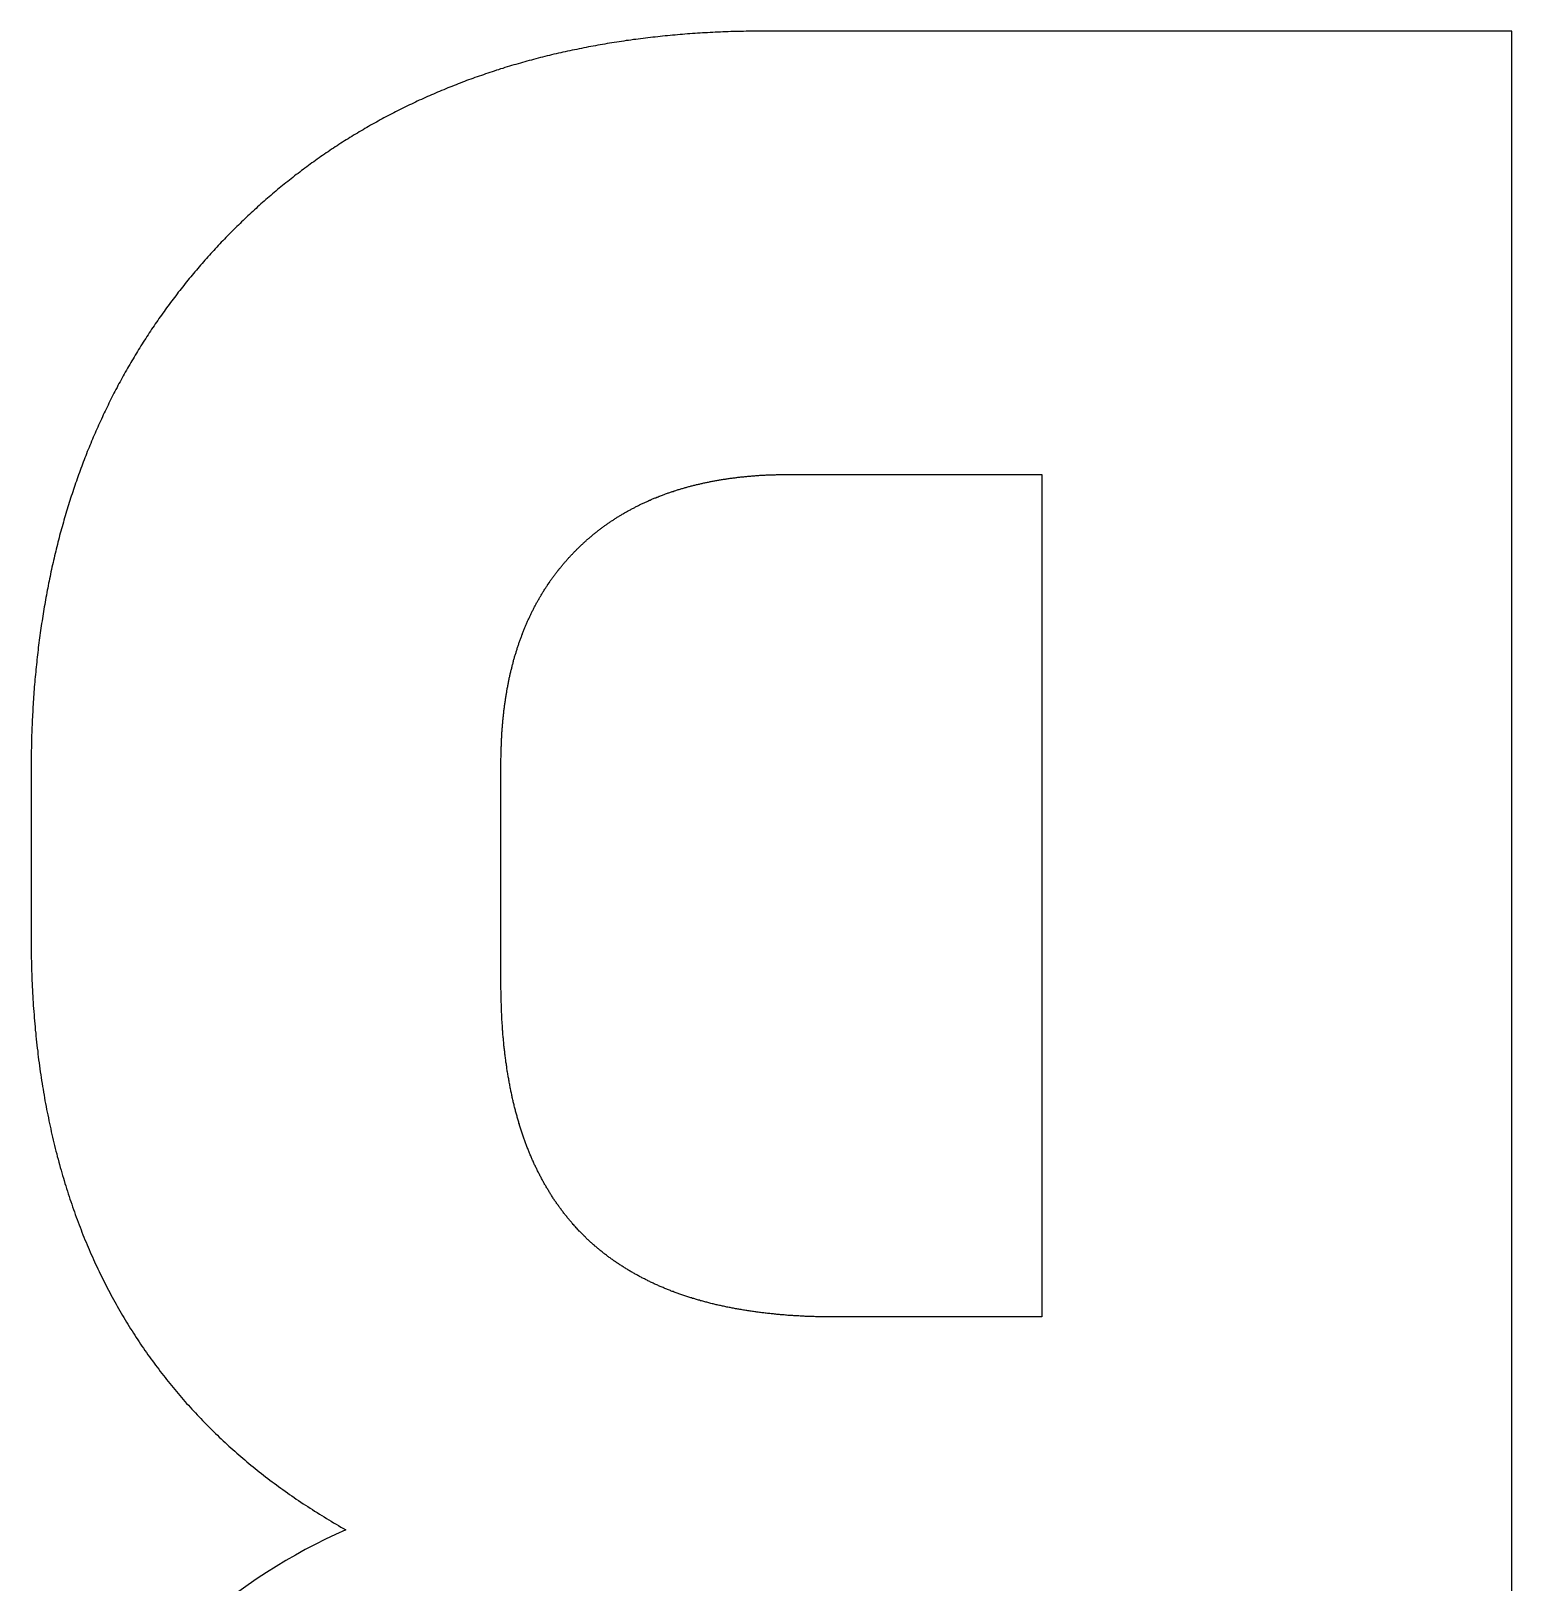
# Model space of a CAD drawing. Header units: millimetres. Extents: x -952 to 939, y -633 to 632.
# Drawn here: x -374.82 to -362.89, y -44.95 to -32.45 of the extents above; entities that cross this region are included whole.
import ezdxf

# ---------------------------------------------------------------- set-up
doc = ezdxf.new("R2010")
doc.units = ezdxf.units.MM
doc.layers.get('0').update_dxf_attribs({"lineweight": 25, "true_color": 0xffffff})

msp = doc.modelspace()

# ---------------------------------------------------------------- linework, layer by layer
at = {"color": 5, "true_color": 0x0000ff, "flags": 128}
msp.add_lwpolyline([(-362.894, -57.455), (-362.894, -32.455), (-368.894, -32.455), (-368.915, -32.455), (-368.936, -32.455), (-368.957, -32.455), (-368.978, -32.455), (-368.999, -32.455), (-369.02, -32.455), (-369.041, -32.456), (-369.062, -32.456), (-369.083, -32.457), (-369.104, -32.457), (-369.125, -32.458), (-369.146, -32.458), (-369.167, -32.459), (-369.187, -32.459), (-369.208, -32.46), (-369.229, -32.461), (-369.249, -32.462), (-369.27, -32.463), (-369.291, -32.463), (-369.311, -32.464), (-369.332, -32.465), (-369.352, -32.467), (-369.373, -32.468), (-369.393, -32.469), (-369.413, -32.47), (-369.434, -32.471), (-369.454, -32.473), (-369.474, -32.474), (-369.495, -32.475), (-369.515, -32.477), (-369.535, -32.478), (-369.555, -32.48), (-369.575, -32.482), (-369.595, -32.483), (-369.615, -32.485), (-369.635, -32.487), (-369.655, -32.488), (-369.675, -32.49), (-369.695, -32.492), (-369.715, -32.494), (-369.735, -32.496), (-369.755, -32.498), (-369.774, -32.5), (-369.794, -32.503), (-369.814, -32.505), (-369.834, -32.507), (-369.853, -32.509), (-369.873, -32.512), (-369.892, -32.514), (-369.912, -32.517), (-369.931, -32.519), (-369.951, -32.522), (-369.97, -32.524), (-369.99, -32.527), (-370.009, -32.53), (-370.028, -32.532), (-370.048, -32.535), (-370.067, -32.538), (-370.086, -32.541), (-370.105, -32.544), (-370.125, -32.547), (-370.144, -32.55), (-370.163, -32.553), (-370.182, -32.556), (-370.201, -32.559), (-370.22, -32.563), (-370.239, -32.566), (-370.258, -32.569), (-370.277, -32.573), (-370.295, -32.576), (-370.314, -32.58), (-370.333, -32.583), (-370.352, -32.587), (-370.371, -32.59), (-370.389, -32.594), (-370.408, -32.598), (-370.427, -32.602), (-370.445, -32.605), (-370.464, -32.609), (-370.482, -32.613), (-370.501, -32.617), (-370.519, -32.621), (-370.538, -32.625), (-370.556, -32.629), (-370.574, -32.634), (-370.593, -32.638), (-370.611, -32.642), (-370.629, -32.647), (-370.647, -32.651), (-370.666, -32.655), (-370.684, -32.66), (-370.702, -32.664), (-370.72, -32.669), (-370.738, -32.674), (-370.756, -32.678), (-370.774, -32.683), (-370.792, -32.688), (-370.81, -32.693), (-370.828, -32.698), (-370.845, -32.702), (-370.863, -32.707), (-370.881, -32.713), (-370.899, -32.718), (-370.917, -32.723), (-370.934, -32.728), (-370.952, -32.733), (-370.969, -32.738), (-370.987, -32.744), (-371.005, -32.749), (-371.022, -32.755), (-371.04, -32.76), (-371.057, -32.766), (-371.074, -32.771), (-371.092, -32.777), (-371.109, -32.782), (-371.126, -32.788), (-371.144, -32.794), (-371.161, -32.8), (-371.178, -32.806), (-371.195, -32.812), (-371.212, -32.818), (-371.229, -32.824), (-371.247, -32.83), (-371.264, -32.836), (-371.281, -32.842), (-371.298, -32.848), (-371.314, -32.854), (-371.331, -32.861), (-371.348, -32.867), (-371.365, -32.874), (-371.382, -32.88), (-371.399, -32.887), (-371.415, -32.893), (-371.432, -32.9), (-371.449, -32.906), (-371.465, -32.913), (-371.482, -32.92), (-371.498, -32.927), (-371.515, -32.934), (-371.532, -32.941), (-371.548, -32.947), (-371.564, -32.955), (-371.581, -32.962), (-371.597, -32.969), (-371.613, -32.976), (-371.63, -32.983), (-371.646, -32.99), (-371.662, -32.998), (-371.678, -33.005), (-371.695, -33.012), (-371.711, -33.02), (-371.727, -33.027), (-371.743, -33.035), (-371.759, -33.043), (-371.775, -33.05), (-371.791, -33.058), (-371.807, -33.066), (-371.823, -33.074), (-371.838, -33.081), (-371.854, -33.089), (-371.87, -33.097), (-371.886, -33.105), (-371.901, -33.113), (-371.917, -33.121), (-371.933, -33.13), (-371.948, -33.138), (-371.964, -33.146), (-371.98, -33.154), (-371.995, -33.163), (-372.011, -33.171), (-372.026, -33.18), (-372.041, -33.188), (-372.057, -33.197), (-372.072, -33.205), (-372.087, -33.214), (-372.103, -33.223), (-372.118, -33.231), (-372.133, -33.24), (-372.148, -33.249), (-372.163, -33.258), (-372.179, -33.267), (-372.194, -33.276), (-372.209, -33.285), (-372.224, -33.294), (-372.239, -33.303), (-372.254, -33.312), (-372.269, -33.322), (-372.283, -33.331), (-372.298, -33.34), (-372.313, -33.35), (-372.328, -33.359), (-372.343, -33.369), (-372.357, -33.378), (-372.372, -33.388), (-372.387, -33.397), (-372.401, -33.407), (-372.416, -33.417), (-372.43, -33.427), (-372.445, -33.436), (-372.459, -33.446), (-372.474, -33.456), (-372.488, -33.466), (-372.502, -33.476), (-372.517, -33.486), (-372.531, -33.497), (-372.545, -33.507), (-372.56, -33.517), (-372.574, -33.527), (-372.588, -33.538), (-372.602, -33.548), (-372.616, -33.558), (-372.63, -33.569), (-372.644, -33.579), (-372.658, -33.59), (-372.672, -33.601), (-372.686, -33.611), (-372.7, -33.622), (-372.714, -33.633), (-372.728, -33.644), (-372.741, -33.655), (-372.755, -33.666), (-372.769, -33.677), (-372.783, -33.688), (-372.796, -33.699), (-372.81, -33.71), (-372.823, -33.721), (-372.837, -33.732), (-372.85, -33.744), (-372.864, -33.755), (-372.877, -33.766), (-372.891, -33.778), (-372.904, -33.789), (-372.918, -33.801), (-372.931, -33.812), (-372.944, -33.824), (-372.957, -33.836), (-372.971, -33.847), (-372.984, -33.859), (-372.997, -33.871), (-373.01, -33.883), (-373.023, -33.895), (-373.036, -33.907), (-373.049, -33.919), (-373.062, -33.931), (-373.075, -33.943), (-373.088, -33.955), (-373.101, -33.967), (-373.114, -33.98), (-373.127, -33.992), (-373.139, -34.004), (-373.152, -34.017), (-373.165, -34.029), (-373.177, -34.042), (-373.19, -34.054), (-373.203, -34.067), (-373.215, -34.08), (-373.228, -34.092), (-373.24, -34.105), (-373.253, -34.118), (-373.265, -34.131), (-373.277, -34.143), (-373.29, -34.156), (-373.302, -34.169), (-373.314, -34.182), (-373.326, -34.195), (-373.338, -34.208), (-373.35, -34.221), (-373.362, -34.234), (-373.374, -34.247), (-373.386, -34.261), (-373.398, -34.274), (-373.41, -34.287), (-373.422, -34.3), (-373.433, -34.313), (-373.445, -34.327), (-373.457, -34.34), (-373.468, -34.353), (-373.48, -34.367), (-373.491, -34.38), (-373.503, -34.394), (-373.514, -34.407), (-373.525, -34.421), (-373.536, -34.434), (-373.548, -34.448), (-373.559, -34.462), (-373.57, -34.475), (-373.581, -34.489), (-373.592, -34.503), (-373.603, -34.517), (-373.614, -34.53), (-373.625, -34.544), (-373.636, -34.558), (-373.646, -34.572), (-373.657, -34.586), (-373.668, -34.6), (-373.678, -34.614), (-373.689, -34.628), (-373.699, -34.642), (-373.71, -34.656), (-373.72, -34.67), (-373.731, -34.684), (-373.741, -34.699), (-373.751, -34.713), (-373.761, -34.727), (-373.772, -34.742), (-373.782, -34.756), (-373.792, -34.77), (-373.802, -34.785), (-373.812, -34.799), (-373.822, -34.814), (-373.832, -34.828), (-373.842, -34.843), (-373.851, -34.857), (-373.861, -34.872), (-373.871, -34.886), (-373.88, -34.901), (-373.89, -34.916), (-373.899, -34.931), (-373.909, -34.945), (-373.918, -34.96), (-373.928, -34.975), (-373.937, -34.99), (-373.946, -35.005), (-373.956, -35.02), (-373.965, -35.035), (-373.974, -35.05), (-373.983, -35.065), (-373.992, -35.08), (-374.001, -35.095), (-374.01, -35.11), (-374.019, -35.125), (-374.028, -35.14), (-374.037, -35.156), (-374.045, -35.171), (-374.054, -35.186), (-374.063, -35.202), (-374.071, -35.217), (-374.08, -35.232), (-374.088, -35.248), (-374.097, -35.263), (-374.105, -35.279), (-374.114, -35.294), (-374.122, -35.31), (-374.13, -35.325), (-374.139, -35.341), (-374.147, -35.357), (-374.155, -35.372), (-374.163, -35.388), (-374.171, -35.404), (-374.179, -35.42), (-374.187, -35.436), (-374.195, -35.451), (-374.202, -35.467), (-374.21, -35.483), (-374.218, -35.499), (-374.226, -35.515), (-374.233, -35.531), (-374.241, -35.547), (-374.248, -35.563), (-374.256, -35.58), (-374.263, -35.596), (-374.271, -35.612), (-374.278, -35.628), (-374.285, -35.644), (-374.293, -35.661), (-374.3, -35.677), (-374.307, -35.693), (-374.314, -35.71), (-374.321, -35.726), (-374.328, -35.743), (-374.335, -35.759), (-374.342, -35.776), (-374.349, -35.792), (-374.355, -35.809), (-374.362, -35.826), (-374.369, -35.842), (-374.376, -35.859), (-374.382, -35.876), (-374.389, -35.893), (-374.395, -35.909), (-374.402, -35.926), (-374.408, -35.943), (-374.414, -35.96), (-374.421, -35.977), (-374.427, -35.994), (-374.433, -36.011), (-374.439, -36.028), (-374.445, -36.045), (-374.451, -36.062), (-374.457, -36.079), (-374.463, -36.096), (-374.469, -36.114), (-374.475, -36.131), (-374.481, -36.148), (-374.487, -36.165), (-374.492, -36.183), (-374.498, -36.2), (-374.504, -36.217), (-374.509, -36.235), (-374.515, -36.252), (-374.52, -36.27), (-374.526, -36.287), (-374.531, -36.305), (-374.536, -36.323), (-374.542, -36.34), (-374.547, -36.358), (-374.552, -36.376), (-374.557, -36.393), (-374.562, -36.411), (-374.567, -36.429), (-374.572, -36.447), (-374.577, -36.464), (-374.582, -36.482), (-374.587, -36.5), (-374.592, -36.518), (-374.596, -36.536), (-374.601, -36.554), (-374.606, -36.572), (-374.61, -36.59), (-374.615, -36.609), (-374.619, -36.627), (-374.624, -36.645), (-374.628, -36.663), (-374.633, -36.681), (-374.637, -36.7), (-374.641, -36.718), (-374.645, -36.736), (-374.649, -36.755), (-374.654, -36.773), (-374.658, -36.792), (-374.662, -36.81), (-374.665, -36.829), (-374.669, -36.847), (-374.673, -36.866), (-374.677, -36.885), (-374.681, -36.903), (-374.684, -36.922), (-374.688, -36.941), (-374.692, -36.959), (-374.695, -36.978), (-374.699, -36.997), (-374.702, -37.016), (-374.706, -37.035), (-374.709, -37.054), (-374.712, -37.073), (-374.716, -37.092), (-374.719, -37.111), (-374.722, -37.13), (-374.725, -37.149), (-374.728, -37.168), (-374.731, -37.187), (-374.734, -37.206), (-374.737, -37.226), (-374.74, -37.245), (-374.743, -37.264), (-374.746, -37.283), (-374.748, -37.303), (-374.751, -37.322), (-374.754, -37.342), (-374.756, -37.361), (-374.759, -37.381), (-374.761, -37.4), (-374.764, -37.42), (-374.766, -37.439), (-374.768, -37.459), (-374.771, -37.479), (-374.773, -37.498), (-374.775, -37.518), (-374.777, -37.538), (-374.779, -37.558), (-374.781, -37.577), (-374.783, -37.597), (-374.785, -37.617), (-374.787, -37.637), (-374.789, -37.657), (-374.791, -37.677), (-374.792, -37.697), (-374.794, -37.717), (-374.796, -37.737), (-374.797, -37.757), (-374.799, -37.777), (-374.8, -37.798), (-374.802, -37.818), (-374.803, -37.838), (-374.805, -37.858), (-374.806, -37.879), (-374.807, -37.899), (-374.808, -37.919), (-374.809, -37.94), (-374.811, -37.96), (-374.812, -37.981), (-374.813, -38.001), (-374.814, -38.022), (-374.814, -38.043), (-374.815, -38.063), (-374.816, -38.084), (-374.817, -38.104), (-374.818, -38.125), (-374.818, -38.146), (-374.819, -38.167), (-374.819, -38.188), (-374.82, -38.208), (-374.82, -38.229), (-374.821, -38.25), (-374.821, -38.271), (-374.822, -38.292), (-374.822, -38.313), (-374.822, -38.334), (-374.822, -38.355), (-374.822, -38.376), (-374.822, -38.398), (-374.822, -38.419), (-374.822, -39.74), (-374.822, -39.766), (-374.822, -39.793), (-374.822, -39.819), (-374.822, -39.845), (-374.821, -39.871), (-374.821, -39.897), (-374.821, -39.922), (-374.82, -39.948), (-374.819, -39.974), (-374.819, -40), (-374.818, -40.025), (-374.817, -40.051), (-374.816, -40.076), (-374.815, -40.102), (-374.814, -40.127), (-374.813, -40.152), (-374.811, -40.178), (-374.81, -40.203), (-374.808, -40.228), (-374.807, -40.253), (-374.805, -40.278), (-374.804, -40.303), (-374.802, -40.328), (-374.8, -40.353), (-374.798, -40.378), (-374.796, -40.402), (-374.794, -40.427), (-374.792, -40.452), (-374.79, -40.476), (-374.788, -40.501), (-374.785, -40.525), (-374.783, -40.549), (-374.78, -40.574), (-374.778, -40.598), (-374.775, -40.622), (-374.772, -40.646), (-374.769, -40.67), (-374.767, -40.694), (-374.764, -40.718), (-374.761, -40.742), (-374.757, -40.766), (-374.754, -40.79), (-374.751, -40.814), (-374.748, -40.837), (-374.744, -40.861), (-374.741, -40.884), (-374.737, -40.908), (-374.733, -40.931), (-374.73, -40.955), (-374.726, -40.978), (-374.722, -41.001), (-374.718, -41.025), (-374.714, -41.048), (-374.71, -41.071), (-374.705, -41.094), (-374.701, -41.117), (-374.697, -41.14), (-374.692, -41.162), (-374.688, -41.185), (-374.683, -41.208), (-374.678, -41.231), (-374.674, -41.253), (-374.669, -41.276), (-374.664, -41.298), (-374.659, -41.321), (-374.654, -41.343), (-374.649, -41.365), (-374.644, -41.388), (-374.638, -41.41), (-374.633, -41.432), (-374.627, -41.454), (-374.622, -41.476), (-374.616, -41.498), (-374.611, -41.52), (-374.605, -41.542), (-374.599, -41.564), (-374.593, -41.585), (-374.587, -41.607), (-374.581, -41.629), (-374.575, -41.65), (-374.569, -41.672), (-374.562, -41.693), (-374.556, -41.714), (-374.549, -41.736), (-374.543, -41.757), (-374.536, -41.778), (-374.53, -41.799), (-374.523, -41.82), (-374.516, -41.841), (-374.509, -41.862), (-374.502, -41.883), (-374.495, -41.904), (-374.488, -41.925), (-374.481, -41.946), (-374.473, -41.966), (-374.466, -41.987), (-374.458, -42.007), (-374.451, -42.028), (-374.443, -42.048), (-374.436, -42.069), (-374.428, -42.089), (-374.42, -42.109), (-374.412, -42.129), (-374.404, -42.15), (-374.396, -42.17), (-374.388, -42.19), (-374.379, -42.21), (-374.371, -42.23), (-374.363, -42.249), (-374.354, -42.269), (-374.346, -42.289), (-374.337, -42.309), (-374.328, -42.328), (-374.32, -42.348), (-374.311, -42.367), (-374.302, -42.387), (-374.293, -42.406), (-374.284, -42.425), (-374.275, -42.445), (-374.265, -42.464), (-374.256, -42.483), (-374.247, -42.502), (-374.237, -42.521), (-374.228, -42.54), (-374.218, -42.559), (-374.208, -42.578), (-374.198, -42.597), (-374.189, -42.615), (-374.179, -42.634), (-374.169, -42.653), (-374.158, -42.671), (-374.148, -42.69), (-374.138, -42.708), (-374.128, -42.726), (-374.117, -42.745), (-374.107, -42.763), (-374.096, -42.781), (-374.086, -42.799), (-374.075, -42.817), (-374.064, -42.835), (-374.053, -42.853), (-374.042, -42.871), (-374.031, -42.889), (-374.02, -42.907), (-374.009, -42.925), (-373.998, -42.942), (-373.986, -42.96), (-373.975, -42.977), (-373.963, -42.995), (-373.952, -43.012), (-373.94, -43.03), (-373.929, -43.047), (-373.917, -43.064), (-373.905, -43.081), (-373.893, -43.099), (-373.881, -43.116), (-373.869, -43.133), (-373.857, -43.15), (-373.844, -43.166), (-373.832, -43.183), (-373.82, -43.2), (-373.807, -43.217), (-373.794, -43.233), (-373.782, -43.25), (-373.769, -43.267), (-373.756, -43.283), (-373.743, -43.3), (-373.73, -43.316), (-373.717, -43.332), (-373.704, -43.348), (-373.691, -43.365), (-373.678, -43.381), (-373.664, -43.397), (-373.651, -43.413), (-373.638, -43.429), (-373.624, -43.445), (-373.61, -43.461), (-373.597, -43.476), (-373.583, -43.492), (-373.569, -43.508), (-373.555, -43.523), (-373.541, -43.539), (-373.527, -43.554), (-373.512, -43.57), (-373.498, -43.585), (-373.484, -43.601), (-373.469, -43.616), (-373.455, -43.631), (-373.44, -43.646), (-373.426, -43.661), (-373.411, -43.676), (-373.396, -43.691), (-373.381, -43.706), (-373.366, -43.721), (-373.351, -43.736), (-373.336, -43.75), (-373.321, -43.765), (-373.306, -43.78), (-373.29, -43.794), (-373.275, -43.809), (-373.259, -43.823), (-373.244, -43.837), (-373.228, -43.852), (-373.212, -43.866), (-373.196, -43.88), (-373.181, -43.894), (-373.165, -43.908), (-373.148, -43.922), (-373.132, -43.936), (-373.116, -43.95), (-373.1, -43.964), (-373.083, -43.978), (-373.067, -43.992), (-373.051, -44.005), (-373.034, -44.019), (-373.017, -44.032), (-373, -44.046), (-372.984, -44.059), (-372.967, -44.073), (-372.95, -44.086), (-372.933, -44.099), (-372.916, -44.112), (-372.898, -44.126), (-372.881, -44.139), (-372.864, -44.152), (-372.846, -44.165), (-372.829, -44.178), (-372.811, -44.19), (-372.793, -44.203), (-372.776, -44.216), (-372.758, -44.229), (-372.74, -44.241), (-372.722, -44.254), (-372.704, -44.266), (-372.686, -44.279), (-372.667, -44.291), (-372.649, -44.303), (-372.631, -44.316), (-372.612, -44.328), (-372.594, -44.34), (-372.575, -44.352), (-372.556, -44.364), (-372.538, -44.376), (-372.519, -44.388), (-372.5, -44.4), (-372.481, -44.411), (-372.462, -44.423), (-372.443, -44.435), (-372.424, -44.446), (-372.404, -44.458), (-372.385, -44.469), (-372.365, -44.481), (-372.346, -44.492), (-372.326, -44.504), (-372.306, -44.515), (-372.287, -44.526, 0.156907), (-374.412, -46.419, 0.134483)], format="xyb", dxfattribs=at)
msp.add_lwpolyline([(-366.68, -36.026), (-366.68, -42.812), (-368.358, -42.812), (-368.369, -42.812), (-368.379, -42.812), (-368.39, -42.812), (-368.4, -42.812), (-368.411, -42.811), (-368.421, -42.811), (-368.432, -42.811), (-368.442, -42.811), (-368.453, -42.811), (-368.463, -42.811), (-368.473, -42.81), (-368.484, -42.81), (-368.494, -42.81), (-368.505, -42.81), (-368.515, -42.809), (-368.525, -42.809), (-368.535, -42.809), (-368.546, -42.808), (-368.556, -42.808), (-368.566, -42.808), (-368.576, -42.807), (-368.586, -42.807), (-368.596, -42.806), (-368.606, -42.806), (-368.617, -42.805), (-368.627, -42.805), (-368.637, -42.804), (-368.647, -42.804), (-368.657, -42.803), (-368.667, -42.803), (-368.677, -42.802), (-368.687, -42.801), (-368.696, -42.801), (-368.706, -42.8), (-368.716, -42.799), (-368.726, -42.799), (-368.736, -42.798), (-368.746, -42.797), (-368.755, -42.796), (-368.765, -42.796), (-368.775, -42.795), (-368.785, -42.794), (-368.794, -42.793), (-368.804, -42.792), (-368.814, -42.791), (-368.823, -42.79), (-368.833, -42.789), (-368.843, -42.788), (-368.852, -42.787), (-368.862, -42.786), (-368.871, -42.785), (-368.881, -42.784), (-368.89, -42.783), (-368.9, -42.782), (-368.909, -42.781), (-368.919, -42.78), (-368.928, -42.779), (-368.937, -42.778), (-368.947, -42.777), (-368.956, -42.775), (-368.965, -42.774), (-368.975, -42.773), (-368.984, -42.772), (-368.993, -42.77), (-369.002, -42.769), (-369.012, -42.768), (-369.021, -42.766), (-369.03, -42.765), (-369.039, -42.764), (-369.048, -42.762), (-369.057, -42.761), (-369.066, -42.759), (-369.076, -42.758), (-369.085, -42.756), (-369.094, -42.755), (-369.103, -42.753), (-369.112, -42.752), (-369.121, -42.75), (-369.129, -42.749), (-369.138, -42.747), (-369.147, -42.746), (-369.156, -42.744), (-369.165, -42.742), (-369.174, -42.741), (-369.183, -42.739), (-369.191, -42.737), (-369.2, -42.735), (-369.209, -42.734), (-369.218, -42.732), (-369.226, -42.73), (-369.235, -42.728), (-369.244, -42.726), (-369.252, -42.724), (-369.261, -42.723), (-369.27, -42.721), (-369.278, -42.719), (-369.287, -42.717), (-369.295, -42.715), (-369.304, -42.713), (-369.312, -42.711), (-369.321, -42.709), (-369.329, -42.707), (-369.337, -42.705), (-369.346, -42.703), (-369.354, -42.701), (-369.363, -42.698), (-369.371, -42.696), (-369.379, -42.694), (-369.388, -42.692), (-369.396, -42.69), (-369.404, -42.687), (-369.412, -42.685), (-369.421, -42.683), (-369.429, -42.681), (-369.437, -42.678), (-369.445, -42.676), (-369.453, -42.674), (-369.461, -42.671), (-369.469, -42.669), (-369.477, -42.666), (-369.485, -42.664), (-369.494, -42.662), (-369.502, -42.659), (-369.509, -42.657), (-369.517, -42.654), (-369.525, -42.652), (-369.533, -42.649), (-369.541, -42.646), (-369.549, -42.644), (-369.557, -42.641), (-369.565, -42.639), (-369.573, -42.636), (-369.58, -42.633), (-369.588, -42.631), (-369.596, -42.628), (-369.604, -42.625), (-369.611, -42.622), (-369.619, -42.62), (-369.627, -42.617), (-369.634, -42.614), (-369.642, -42.611), (-369.649, -42.608), (-369.657, -42.606), (-369.665, -42.603), (-369.672, -42.6), (-369.68, -42.597), (-369.687, -42.594), (-369.695, -42.591), (-369.702, -42.588), (-369.709, -42.585), (-369.717, -42.582), (-369.724, -42.579), (-369.732, -42.576), (-369.739, -42.573), (-369.746, -42.569), (-369.754, -42.566), (-369.761, -42.563), (-369.768, -42.56), (-369.775, -42.557), (-369.783, -42.554), (-369.79, -42.55), (-369.797, -42.547), (-369.804, -42.544), (-369.811, -42.541), (-369.818, -42.537), (-369.825, -42.534), (-369.832, -42.531), (-369.839, -42.527), (-369.846, -42.524), (-369.854, -42.52), (-369.86, -42.517), (-369.867, -42.513), (-369.874, -42.51), (-369.881, -42.506), (-369.888, -42.503), (-369.895, -42.499), (-369.902, -42.496), (-369.909, -42.492), (-369.916, -42.489), (-369.922, -42.485), (-369.929, -42.481), (-369.936, -42.478), (-369.943, -42.474), (-369.949, -42.47), (-369.956, -42.467), (-369.963, -42.463), (-369.969, -42.459), (-369.976, -42.455), (-369.982, -42.452), (-369.989, -42.448), (-369.996, -42.444), (-370.002, -42.44), (-370.009, -42.436), (-370.015, -42.432), (-370.022, -42.428), (-370.028, -42.424), (-370.034, -42.42), (-370.041, -42.416), (-370.047, -42.412), (-370.054, -42.408), (-370.06, -42.404), (-370.066, -42.4), (-370.073, -42.396), (-370.079, -42.392), (-370.085, -42.388), (-370.091, -42.384), (-370.098, -42.38), (-370.104, -42.375), (-370.11, -42.371), (-370.116, -42.367), (-370.122, -42.363), (-370.128, -42.359), (-370.134, -42.354), (-370.14, -42.35), (-370.147, -42.346), (-370.153, -42.341), (-370.159, -42.337), (-370.165, -42.333), (-370.17, -42.328), (-370.176, -42.324), (-370.182, -42.319), (-370.188, -42.315), (-370.194, -42.31), (-370.2, -42.306), (-370.206, -42.301), (-370.212, -42.297), (-370.217, -42.292), (-370.223, -42.288), (-370.229, -42.283), (-370.235, -42.278), (-370.24, -42.274), (-370.246, -42.269), (-370.252, -42.264), (-370.257, -42.26), (-370.263, -42.255), (-370.269, -42.25), (-370.274, -42.245), (-370.28, -42.241), (-370.285, -42.236), (-370.291, -42.231), (-370.296, -42.226), (-370.302, -42.221), (-370.307, -42.216), (-370.313, -42.211), (-370.318, -42.207), (-370.323, -42.202), (-370.329, -42.197), (-370.334, -42.192), (-370.339, -42.187), (-370.345, -42.182), (-370.35, -42.177), (-370.355, -42.171), (-370.36, -42.166), (-370.366, -42.161), (-370.371, -42.156), (-370.376, -42.151), (-370.381, -42.146), (-370.386, -42.141), (-370.391, -42.135), (-370.396, -42.13), (-370.402, -42.125), (-370.407, -42.12), (-370.412, -42.114), (-370.417, -42.109), (-370.422, -42.104), (-370.427, -42.098), (-370.432, -42.093), (-370.437, -42.087), (-370.441, -42.082), (-370.446, -42.077), (-370.451, -42.071), (-370.456, -42.066), (-370.461, -42.06), (-370.466, -42.055), (-370.47, -42.049), (-370.475, -42.043), (-370.48, -42.038), (-370.485, -42.032), (-370.489, -42.027), (-370.494, -42.021), (-370.499, -42.015), (-370.503, -42.01), (-370.508, -42.004), (-370.513, -41.998), (-370.517, -41.992), (-370.522, -41.987), (-370.526, -41.981), (-370.531, -41.975), (-370.535, -41.969), (-370.54, -41.963), (-370.544, -41.957), (-370.549, -41.951), (-370.553, -41.945), (-370.558, -41.939), (-370.562, -41.933), (-370.566, -41.927), (-370.571, -41.921), (-370.575, -41.915), (-370.579, -41.909), (-370.584, -41.903), (-370.588, -41.897), (-370.592, -41.891), (-370.596, -41.885), (-370.601, -41.879), (-370.605, -41.873), (-370.609, -41.866), (-370.613, -41.86), (-370.617, -41.854), (-370.621, -41.848), (-370.625, -41.841), (-370.629, -41.835), (-370.633, -41.829), (-370.637, -41.822), (-370.641, -41.816), (-370.645, -41.809), (-370.649, -41.803), (-370.653, -41.797), (-370.657, -41.79), (-370.661, -41.784), (-370.665, -41.777), (-370.669, -41.771), (-370.673, -41.764), (-370.677, -41.757), (-370.68, -41.751), (-370.684, -41.744), (-370.688, -41.738), (-370.692, -41.731), (-370.695, -41.724), (-370.699, -41.718), (-370.703, -41.711), (-370.706, -41.704), (-370.71, -41.697), (-370.714, -41.69), (-370.717, -41.684), (-370.721, -41.677), (-370.724, -41.67), (-370.728, -41.663), (-370.731, -41.656), (-370.735, -41.649), (-370.738, -41.642), (-370.742, -41.635), (-370.745, -41.628), (-370.749, -41.621), (-370.752, -41.614), (-370.756, -41.607), (-370.759, -41.6), (-370.762, -41.593), (-370.766, -41.586), (-370.769, -41.579), (-370.772, -41.572), (-370.775, -41.565), (-370.779, -41.557), (-370.782, -41.55), (-370.785, -41.543), (-370.788, -41.536), (-370.791, -41.529), (-370.795, -41.521), (-370.798, -41.514), (-370.801, -41.507), (-370.804, -41.499), (-370.807, -41.492), (-370.81, -41.484), (-370.813, -41.477), (-370.816, -41.47), (-370.819, -41.462), (-370.822, -41.455), (-370.825, -41.447), (-370.828, -41.44), (-370.831, -41.432), (-370.833, -41.424), (-370.836, -41.417), (-370.839, -41.409), (-370.842, -41.402), (-370.845, -41.394), (-370.848, -41.386), (-370.85, -41.379), (-370.853, -41.371), (-370.856, -41.363), (-370.858, -41.355), (-370.861, -41.347), (-370.864, -41.34), (-370.866, -41.332), (-370.869, -41.324), (-370.872, -41.316), (-370.874, -41.308), (-370.877, -41.3), (-370.879, -41.292), (-370.882, -41.284), (-370.884, -41.276), (-370.887, -41.268), (-370.889, -41.26), (-370.892, -41.252), (-370.894, -41.244), (-370.896, -41.236), (-370.899, -41.228), (-370.901, -41.22), (-370.903, -41.212), (-370.906, -41.204), (-370.908, -41.196), (-370.91, -41.187), (-370.913, -41.179), (-370.915, -41.171), (-370.917, -41.163), (-370.919, -41.154), (-370.921, -41.146), (-370.923, -41.138), (-370.926, -41.129), (-370.928, -41.121), (-370.93, -41.112), (-370.932, -41.104), (-370.934, -41.096), (-370.936, -41.087), (-370.938, -41.079), (-370.94, -41.07), (-370.942, -41.062), (-370.944, -41.053), (-370.946, -41.044), (-370.948, -41.036), (-370.95, -41.027), (-370.951, -41.019), (-370.953, -41.01), (-370.955, -41.001), (-370.957, -40.993), (-370.959, -40.984), (-370.96, -40.975), (-370.962, -40.966), (-370.964, -40.958), (-370.966, -40.949), (-370.967, -40.94), (-370.969, -40.931), (-370.971, -40.922), (-370.972, -40.913), (-370.974, -40.904), (-370.975, -40.895), (-370.977, -40.887), (-370.978, -40.878), (-370.98, -40.869), (-370.982, -40.86), (-370.983, -40.85), (-370.984, -40.841), (-370.986, -40.832), (-370.987, -40.823), (-370.989, -40.814), (-370.99, -40.805), (-370.991, -40.796), (-370.993, -40.787), (-370.994, -40.777), (-370.995, -40.768), (-370.997, -40.759), (-370.998, -40.75), (-370.999, -40.74), (-371, -40.731), (-371.002, -40.722), (-371.003, -40.712), (-371.004, -40.703), (-371.005, -40.694), (-371.006, -40.684), (-371.007, -40.675), (-371.008, -40.665), (-371.009, -40.656), (-371.011, -40.646), (-371.012, -40.637), (-371.013, -40.627), (-371.013, -40.618), (-371.014, -40.608), (-371.015, -40.598), (-371.016, -40.589), (-371.017, -40.579), (-371.018, -40.569), (-371.019, -40.56), (-371.02, -40.55), (-371.021, -40.54), (-371.021, -40.53), (-371.022, -40.521), (-371.023, -40.511), (-371.024, -40.501), (-371.024, -40.491), (-371.025, -40.481), (-371.026, -40.471), (-371.026, -40.462), (-371.027, -40.452), (-371.028, -40.442), (-371.028, -40.432), (-371.029, -40.422), (-371.029, -40.412), (-371.03, -40.402), (-371.03, -40.392), (-371.031, -40.381), (-371.031, -40.371), (-371.032, -40.361), (-371.032, -40.351), (-371.033, -40.341), (-371.033, -40.331), (-371.033, -40.321), (-371.034, -40.31), (-371.034, -40.3), (-371.034, -40.29), (-371.035, -40.279), (-371.035, -40.269), (-371.035, -40.259), (-371.036, -40.248), (-371.036, -40.238), (-371.036, -40.228), (-371.036, -40.217), (-371.036, -40.207), (-371.036, -40.196), (-371.036, -40.186), (-371.037, -40.175), (-371.037, -40.165), (-371.037, -40.154), (-371.037, -40.144), (-371.037, -40.133), (-371.037, -38.347), (-371.037, -38.339), (-371.037, -38.33), (-371.037, -38.322), (-371.037, -38.313), (-371.036, -38.304), (-371.036, -38.296), (-371.036, -38.287), (-371.036, -38.279), (-371.036, -38.27), (-371.036, -38.262), (-371.036, -38.253), (-371.035, -38.245), (-371.035, -38.236), (-371.035, -38.228), (-371.035, -38.219), (-371.034, -38.211), (-371.034, -38.203), (-371.034, -38.194), (-371.033, -38.186), (-371.033, -38.177), (-371.033, -38.169), (-371.032, -38.161), (-371.032, -38.152), (-371.031, -38.144), (-371.031, -38.136), (-371.03, -38.128), (-371.03, -38.119), (-371.029, -38.111), (-371.029, -38.103), (-371.028, -38.095), (-371.028, -38.087), (-371.027, -38.078), (-371.027, -38.07), (-371.026, -38.062), (-371.025, -38.054), (-371.025, -38.046), (-371.024, -38.038), (-371.023, -38.03), (-371.023, -38.022), (-371.022, -38.014), (-371.021, -38.006), (-371.02, -37.998), (-371.02, -37.99), (-371.019, -37.982), (-371.018, -37.974), (-371.017, -37.966), (-371.016, -37.958), (-371.015, -37.95), (-371.014, -37.942), (-371.014, -37.934), (-371.013, -37.926), (-371.012, -37.918), (-371.011, -37.91), (-371.01, -37.903), (-371.009, -37.895), (-371.008, -37.887), (-371.007, -37.879), (-371.006, -37.871), (-371.004, -37.864), (-371.003, -37.856), (-371.002, -37.848), (-371.001, -37.84), (-371, -37.833), (-370.999, -37.825), (-370.998, -37.817), (-370.996, -37.81), (-370.995, -37.802), (-370.994, -37.794), (-370.993, -37.787), (-370.991, -37.779), (-370.99, -37.772), (-370.989, -37.764), (-370.987, -37.757), (-370.986, -37.749), (-370.985, -37.742), (-370.983, -37.734), (-370.982, -37.727), (-370.98, -37.719), (-370.979, -37.712), (-370.977, -37.704), (-370.976, -37.697), (-370.974, -37.689), (-370.973, -37.682), (-370.971, -37.675), (-370.97, -37.667), (-370.968, -37.66), (-370.967, -37.653), (-370.965, -37.645), (-370.963, -37.638), (-370.962, -37.631), (-370.96, -37.623), (-370.958, -37.616), (-370.957, -37.609), (-370.955, -37.602), (-370.953, -37.595), (-370.951, -37.587), (-370.95, -37.58), (-370.948, -37.573), (-370.946, -37.566), (-370.944, -37.559), (-370.942, -37.552), (-370.94, -37.545), (-370.938, -37.537), (-370.937, -37.53), (-370.935, -37.523), (-370.933, -37.516), (-370.931, -37.509), (-370.929, -37.502), (-370.927, -37.495), (-370.925, -37.488), (-370.923, -37.481), (-370.921, -37.474), (-370.918, -37.467), (-370.916, -37.46), (-370.914, -37.454), (-370.912, -37.447), (-370.91, -37.44), (-370.908, -37.433), (-370.906, -37.426), (-370.903, -37.419), (-370.901, -37.412), (-370.899, -37.406), (-370.897, -37.399), (-370.894, -37.392), (-370.892, -37.385), (-370.89, -37.379), (-370.887, -37.372), (-370.885, -37.365), (-370.883, -37.359), (-370.88, -37.352), (-370.878, -37.345), (-370.875, -37.339), (-370.873, -37.332), (-370.87, -37.325), (-370.868, -37.319), (-370.865, -37.312), (-370.863, -37.306), (-370.86, -37.299), (-370.858, -37.293), (-370.855, -37.286), (-370.853, -37.279), (-370.85, -37.273), (-370.847, -37.267), (-370.845, -37.26), (-370.842, -37.254), (-370.839, -37.247), (-370.837, -37.241), (-370.834, -37.234), (-370.831, -37.228), (-370.828, -37.222), (-370.825, -37.215), (-370.823, -37.209), (-370.82, -37.203), (-370.817, -37.196), (-370.814, -37.19), (-370.811, -37.184), (-370.808, -37.177), (-370.805, -37.171), (-370.803, -37.165), (-370.8, -37.159), (-370.797, -37.153), (-370.794, -37.146), (-370.791, -37.14), (-370.788, -37.134), (-370.785, -37.128), (-370.781, -37.122), (-370.778, -37.116), (-370.775, -37.11), (-370.772, -37.104), (-370.769, -37.097), (-370.766, -37.091), (-370.763, -37.085), (-370.759, -37.079), (-370.756, -37.073), (-370.753, -37.067), (-370.75, -37.061), (-370.746, -37.055), (-370.743, -37.049), (-370.74, -37.044), (-370.737, -37.038), (-370.733, -37.032), (-370.73, -37.026), (-370.726, -37.02), (-370.723, -37.014), (-370.72, -37.008), (-370.716, -37.003), (-370.713, -36.997), (-370.709, -36.991), (-370.706, -36.985), (-370.702, -36.979), (-370.699, -36.974), (-370.695, -36.968), (-370.692, -36.962), (-370.688, -36.957), (-370.684, -36.951), (-370.681, -36.945), (-370.677, -36.94), (-370.674, -36.934), (-370.67, -36.928), (-370.666, -36.923), (-370.662, -36.917), (-370.659, -36.911), (-370.655, -36.906), (-370.651, -36.9), (-370.647, -36.895), (-370.644, -36.889), (-370.64, -36.884), (-370.636, -36.878), (-370.632, -36.873), (-370.628, -36.867), (-370.624, -36.862), (-370.62, -36.857), (-370.616, -36.851), (-370.612, -36.846), (-370.608, -36.84), (-370.604, -36.835), (-370.6, -36.83), (-370.596, -36.824), (-370.592, -36.819), (-370.588, -36.814), (-370.584, -36.808), (-370.58, -36.803), (-370.576, -36.798), (-370.572, -36.793), (-370.568, -36.787), (-370.564, -36.782), (-370.559, -36.777), (-370.555, -36.772), (-370.551, -36.767), (-370.547, -36.762), (-370.542, -36.756), (-370.538, -36.751), (-370.534, -36.746), (-370.529, -36.741), (-370.525, -36.736), (-370.521, -36.731), (-370.516, -36.726), (-370.512, -36.721), (-370.508, -36.716), (-370.503, -36.711), (-370.499, -36.706), (-370.494, -36.701), (-370.49, -36.696), (-370.485, -36.691), (-370.481, -36.686), (-370.476, -36.681), (-370.472, -36.676), (-370.467, -36.672), (-370.462, -36.667), (-370.458, -36.662), (-370.453, -36.657), (-370.448, -36.652), (-370.444, -36.647), (-370.439, -36.643), (-370.434, -36.638), (-370.43, -36.633), (-370.425, -36.628), (-370.42, -36.624), (-370.415, -36.619), (-370.41, -36.614), (-370.406, -36.61), (-370.401, -36.605), (-370.396, -36.6), (-370.391, -36.596), (-370.386, -36.591), (-370.381, -36.587), (-370.376, -36.582), (-370.372, -36.578), (-370.367, -36.573), (-370.362, -36.569), (-370.357, -36.564), (-370.352, -36.56), (-370.347, -36.555), (-370.342, -36.551), (-370.337, -36.546), (-370.332, -36.542), (-370.327, -36.538), (-370.322, -36.533), (-370.316, -36.529), (-370.311, -36.525), (-370.306, -36.52), (-370.301, -36.516), (-370.296, -36.512), (-370.291, -36.508), (-370.286, -36.503), (-370.28, -36.499), (-370.275, -36.495), (-370.27, -36.491), (-370.265, -36.487), (-370.259, -36.483), (-370.254, -36.478), (-370.249, -36.474), (-370.244, -36.47), (-370.238, -36.466), (-370.233, -36.462), (-370.228, -36.458), (-370.222, -36.454), (-370.217, -36.45), (-370.212, -36.446), (-370.206, -36.442), (-370.201, -36.438), (-370.195, -36.435), (-370.19, -36.431), (-370.184, -36.427), (-370.179, -36.423), (-370.173, -36.419), (-370.168, -36.415), (-370.162, -36.412), (-370.157, -36.408), (-370.151, -36.404), (-370.146, -36.4), (-370.14, -36.397), (-370.134, -36.393), (-370.129, -36.389), (-370.123, -36.385), (-370.118, -36.382), (-370.112, -36.378), (-370.106, -36.375), (-370.1, -36.371), (-370.095, -36.367), (-370.089, -36.364), (-370.083, -36.36), (-370.078, -36.357), (-370.072, -36.353), (-370.066, -36.35), (-370.06, -36.346), (-370.054, -36.343), (-370.049, -36.34), (-370.043, -36.336), (-370.037, -36.333), (-370.031, -36.329), (-370.025, -36.326), (-370.019, -36.323), (-370.013, -36.319), (-370.007, -36.316), (-370.001, -36.313), (-369.995, -36.31), (-369.989, -36.306), (-369.983, -36.303), (-369.977, -36.3), (-369.971, -36.297), (-369.965, -36.294), (-369.959, -36.291), (-369.953, -36.287), (-369.947, -36.284), (-369.941, -36.281), (-369.935, -36.278), (-369.929, -36.275), (-369.922, -36.272), (-369.916, -36.269), (-369.91, -36.266), (-369.904, -36.263), (-369.898, -36.26), (-369.891, -36.257), (-369.885, -36.254), (-369.879, -36.251), (-369.873, -36.249), (-369.866, -36.246), (-369.86, -36.243), (-369.854, -36.24), (-369.847, -36.237), (-369.841, -36.234), (-369.835, -36.232), (-369.828, -36.229), (-369.822, -36.226), (-369.816, -36.223), (-369.809, -36.221), (-369.803, -36.218), (-369.796, -36.215), (-369.79, -36.213), (-369.783, -36.21), (-369.777, -36.208), (-369.77, -36.205), (-369.764, -36.202), (-369.757, -36.2), (-369.751, -36.197), (-369.744, -36.195), (-369.737, -36.192), (-369.731, -36.19), (-369.724, -36.187), (-369.717, -36.185), (-369.711, -36.183), (-369.704, -36.18), (-369.697, -36.178), (-369.691, -36.175), (-369.684, -36.173), (-369.677, -36.171), (-369.671, -36.168), (-369.664, -36.166), (-369.657, -36.164), (-369.65, -36.162), (-369.643, -36.159), (-369.637, -36.157), (-369.63, -36.155), (-369.623, -36.153), (-369.616, -36.151), (-369.609, -36.148), (-369.602, -36.146), (-369.595, -36.144), (-369.588, -36.142), (-369.581, -36.14), (-369.574, -36.138), (-369.567, -36.136), (-369.56, -36.134), (-369.553, -36.132), (-369.546, -36.13), (-369.539, -36.128), (-369.532, -36.126), (-369.525, -36.124), (-369.518, -36.122), (-369.511, -36.12), (-369.504, -36.119), (-369.497, -36.117), (-369.49, -36.115), (-369.483, -36.113), (-369.475, -36.111), (-369.468, -36.11), (-369.461, -36.108), (-369.454, -36.106), (-369.446, -36.104), (-369.439, -36.103), (-369.432, -36.101), (-369.425, -36.099), (-369.417, -36.098), (-369.41, -36.096), (-369.403, -36.094), (-369.395, -36.093), (-369.388, -36.091), (-369.381, -36.09), (-369.373, -36.088), (-369.366, -36.087), (-369.358, -36.085), (-369.351, -36.084), (-369.344, -36.082), (-369.336, -36.081), (-369.329, -36.079), (-369.321, -36.078), (-369.314, -36.077), (-369.306, -36.075), (-369.299, -36.074), (-369.291, -36.073), (-369.283, -36.071), (-369.276, -36.07), (-369.268, -36.069), (-369.261, -36.068), (-369.253, -36.066), (-369.245, -36.065), (-369.238, -36.064), (-369.23, -36.063), (-369.222, -36.062), (-369.215, -36.06), (-369.207, -36.059), (-369.199, -36.058), (-369.191, -36.057), (-369.184, -36.056), (-369.176, -36.055), (-369.168, -36.054), (-369.16, -36.053), (-369.152, -36.052), (-369.144, -36.051), (-369.137, -36.05), (-369.129, -36.049), (-369.121, -36.048), (-369.113, -36.047), (-369.105, -36.046), (-369.097, -36.046), (-369.089, -36.045), (-369.081, -36.044), (-369.073, -36.043), (-369.065, -36.042), (-369.057, -36.042), (-369.049, -36.041), (-369.041, -36.04), (-369.033, -36.039), (-369.025, -36.039), (-369.017, -36.038), (-369.009, -36.037), (-369.001, -36.037), (-368.992, -36.036), (-368.984, -36.035), (-368.976, -36.035), (-368.968, -36.034), (-368.96, -36.034), (-368.952, -36.033), (-368.943, -36.033), (-368.935, -36.032), (-368.927, -36.032), (-368.918, -36.031), (-368.91, -36.031), (-368.902, -36.03), (-368.894, -36.03), (-368.885, -36.03), (-368.877, -36.029), (-368.869, -36.029), (-368.86, -36.029), (-368.852, -36.028), (-368.843, -36.028), (-368.835, -36.028), (-368.826, -36.028), (-368.818, -36.027), (-368.81, -36.027), (-368.801, -36.027), (-368.793, -36.027), (-368.784, -36.027), (-368.775, -36.026), (-368.767, -36.026), (-368.758, -36.026), (-368.75, -36.026), (-368.741, -36.026), (-368.733, -36.026), (-368.724, -36.026), (-368.715, -36.026)], close=True, dxfattribs=at)

doc.saveas('drawing.dxf')
